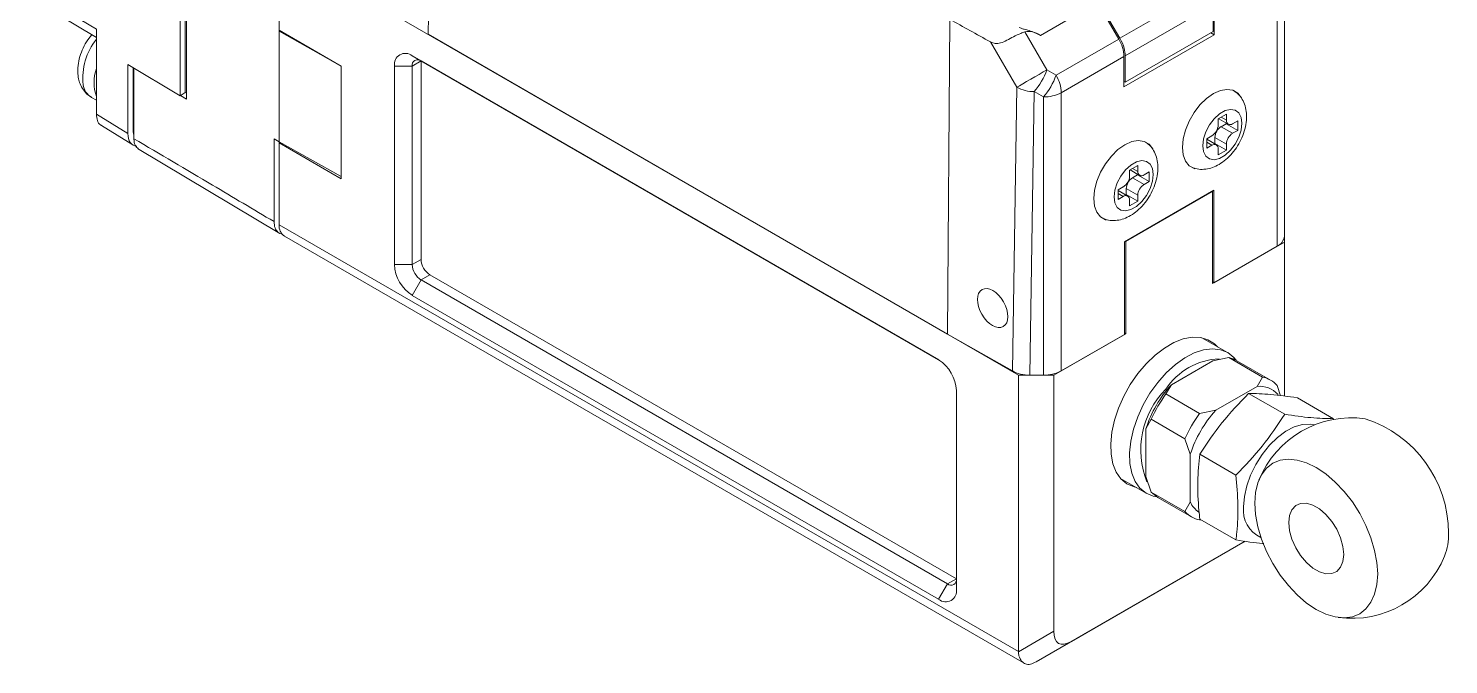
# Model space of a CAD drawing. Header units: inches. Extents: x 0.2 to 16.3, y 0.2 to 11.5.
# Drawn here: x 10.606 to 12.836, y 8.95 to 9.949 of the extents above; entities that cross this region are included whole.
import ezdxf

# ---------------------------------------------------------------- set-up
doc = ezdxf.new("R2010")
doc.units = ezdxf.units.IN
doc.header["$MEASUREMENT"] = 0

msp = doc.modelspace()

# ---------------------------------------------------------------- linework, layer by layer
at = {"color": 7, "linetype": 'Continuous', "lineweight": 18}
for p, q in [((10.844, 9.8432), (10.844, 10.3251)), ((10.8522, 9.848), (10.8522, 10.3202)), ((10.854, 10.3191), (10.854, 9.8378)), ((11.2372, 10.1829), (11.2336, 9.9396)), ((12.1606, 9.4044), (10.9997, 10.0746)), ((10.9997, 10.0746), (10.9997, 9.946)), ((10.9997, 9.9444), (10.9997, 10.0714)), ((12.5782, 10.0803), (12.5782, 9.6228)), ((12.5667, 9.6067), (12.5667, 10.0435)), ((10.6058, 10.0114), (10.7127, 9.9475)), ((12.32, 9.9333), (12.2849, 9.9934)), ((12.4582, 10.013), (12.32, 9.9333)), ((10.6178, 9.991), (10.7127, 9.9343)), ((12.285, 9.9895), (12.1954, 9.9378)), ((12.3181, 9.9321), (12.285, 9.9895)), ((12.4662, 9.9855), (12.3283, 9.9059)), ((12.4662, 9.9442), (12.4662, 9.9855)), ((12.4682, 9.9389), (12.4682, 9.9867)), ((10.7127, 9.9475), (10.7127, 9.8142)), ((12.0493, 9.4688), (12.053, 9.9627)), ((11.0972, 9.8897), (10.9997, 9.946)), ((11.0011, 9.9452), (10.9997, 9.9444)), ((10.9997, 9.7708), (10.9997, 9.9444)), ((11.097, 9.8897), (10.9997, 9.9444)), ((11.2336, 9.9396), (12.0493, 9.4688)), ((12.1579, 9.8564), (12.1168, 9.9276)), ((12.1708, 9.9432), (12.2052, 9.8837)), ((12.2197, 9.8753), (12.3181, 9.9321)), ((12.4682, 9.9389), (12.3263, 9.8569)), ((12.4662, 9.9442), (12.3283, 9.8645)), ((12.4627, 9.9421), (12.4682, 9.9389)), ((11.2085, 9.9058), (12.0353, 9.4285)), ((11.2085, 9.9058), (11.2225, 9.8978)), ((12.3263, 9.9047), (12.2278, 9.8479)), ((12.3263, 9.8569), (12.3263, 9.9047)), ((12.3283, 9.8645), (12.3283, 9.9059)), ((10.7619, 9.8923), (10.844, 9.8432)), ((10.7619, 9.7837), (10.7619, 9.8923)), ((10.7701, 9.7883), (10.7701, 9.8874)), ((10.7715, 9.8866), (10.772, 9.8863)), ((10.7715, 9.8866), (10.7715, 9.7757)), ((10.7715, 9.8866), (10.7715, 9.8866)), ((11.0971, 9.8898), (11.097, 9.8897)), ((11.097, 9.8897), (11.097, 9.7161)), ((11.0972, 9.7129), (11.0972, 9.8897)), ((11.1807, 9.5779), (11.1807, 9.8897)), ((11.1807, 9.8897), (11.2085, 9.8897)), ((11.2225, 9.8978), (11.2085, 9.8897)), ((11.2085, 9.8897), (11.2085, 9.5779)), ((12.0357, 9.4283), (11.2225, 9.8978)), ((11.2225, 9.8978), (11.2225, 9.5859)), ((12.2052, 9.8837), (12.2197, 9.8753)), ((12.3283, 9.8645), (12.3263, 9.8657)), ((10.705, 9.8405), (10.7127, 9.836)), ((10.844, 9.8432), (10.8522, 9.848)), ((10.8444, 9.8435), (10.854, 9.8378)), ((10.854, 9.8469), (10.8522, 9.848)), ((12.1511, 9.411), (12.1579, 9.8564)), ((12.1855, 9.8496), (12.1787, 9.4045)), ((12.2, 9.8412), (12.1855, 9.8496)), ((12.2, 9.4045), (12.2, 9.8412)), ((12.2278, 9.8479), (12.2278, 9.4111)), ((10.7127, 9.8142), (10.7619, 9.7837)), ((12.4873, 9.8141), (12.4743, 9.8066)), ((12.4873, 9.8047), (12.4873, 9.8141)), ((10.7204, 9.7964), (10.7697, 9.7659)), ((12.4743, 9.8066), (12.4743, 9.7972)), ((12.4751, 9.807), (12.4901, 9.7984)), ((12.4789, 9.7945), (12.487, 9.7992)), ((12.4789, 9.7945), (12.497, 9.7841)), ((12.487, 9.7992), (12.487, 9.8002)), ((12.487, 9.7992), (12.5051, 9.7887)), ((12.5051, 9.8037), (12.497, 9.7991)), ((12.5051, 9.7887), (12.5051, 9.8037)), ((10.9915, 9.7757), (10.9997, 9.7708)), ((10.9915, 9.6455), (10.9915, 9.7757)), ((10.9997, 9.7708), (11.097, 9.7161)), ((10.9997, 9.7708), (10.9997, 9.7692)), ((11.0012, 9.77), (10.9997, 9.7692)), ((11.0972, 9.7129), (10.9997, 9.7692)), ((10.9997, 9.7692), (10.9997, 9.6406)), ((12.4645, 9.7803), (12.4564, 9.7756)), ((12.4564, 9.7756), (12.4564, 9.7606)), ((12.4714, 9.766), (12.4564, 9.7747)), ((12.4692, 9.7683), (12.4692, 9.7776)), ((12.4873, 9.7672), (12.4692, 9.7776)), ((12.497, 9.7841), (12.5051, 9.7887)), ((10.7772, 9.7605), (11.0007, 9.6269)), ((12.4564, 9.7606), (12.4645, 9.7653)), ((12.4683, 9.7678), (12.4692, 9.7683)), ((12.4692, 9.7683), (12.4873, 9.7578)), ((12.4743, 9.7597), (12.4743, 9.7503)), ((12.4743, 9.7503), (12.4873, 9.7578)), ((12.4873, 9.7578), (12.4873, 9.7672)), ((12.3481, 9.7337), (12.3351, 9.7262)), ((12.3351, 9.7262), (12.3351, 9.7168)), ((12.3359, 9.7267), (12.3509, 9.718)), ((12.3481, 9.7243), (12.3481, 9.7337)), ((11.0972, 9.7162), (11.097, 9.7161)), ((12.3397, 9.7142), (12.3478, 9.7188)), ((12.3397, 9.7142), (12.3578, 9.7037)), ((12.3478, 9.7188), (12.3478, 9.7198)), ((12.3478, 9.7188), (12.3659, 9.7084)), ((12.3659, 9.7234), (12.3578, 9.7187)), ((12.3578, 9.7037), (12.3659, 9.7084)), ((12.3659, 9.7084), (12.3659, 9.7234)), ((12.3253, 9.7), (12.3172, 9.6953)), ((12.3172, 9.6953), (12.3172, 9.6803)), ((12.3322, 9.6856), (12.3172, 9.6943)), ((12.3172, 9.6803), (12.3253, 9.685)), ((12.4675, 9.695), (12.327, 9.6138)), ((12.329, 9.6142), (12.4655, 9.6929)), ((12.3291, 9.6874), (12.33, 9.6879)), ((12.33, 9.6879), (12.33, 9.6973)), ((12.3481, 9.6868), (12.33, 9.6973)), ((12.33, 9.6879), (12.3481, 9.6775)), ((12.3481, 9.6775), (12.3481, 9.6868)), ((12.4655, 9.6929), (12.4647, 9.6933)), ((12.4655, 9.5482), (12.4655, 9.6929)), ((12.4675, 9.695), (12.4675, 9.5495)), ((12.3351, 9.6793), (12.3351, 9.67)), ((12.3351, 9.67), (12.3481, 9.6775)), ((10.9997, 9.6406), (12.1606, 8.9704)), ((11.0079, 9.6226), (12.1695, 8.952)), ((12.327, 9.6138), (12.327, 9.4684)), ((12.3283, 9.6146), (12.329, 9.6142)), ((12.329, 9.4695), (12.329, 9.6142)), ((12.4655, 9.5482), (12.5782, 9.6133)), ((12.5782, 9.6133), (12.5782, 9.6228)), ((12.5782, 9.3714), (12.5782, 9.6133)), ((12.4675, 9.5495), (12.5667, 9.6067)), ((11.1807, 9.5779), (11.2085, 9.5779)), ((11.2085, 9.5779), (11.2225, 9.5859)), ((11.2085, 9.5297), (11.2225, 9.5538)), ((11.2364, 9.5618), (11.2225, 9.5538)), ((11.2225, 9.5538), (12.0493, 9.0765)), ((11.2364, 9.5618), (12.0632, 9.0845)), ((12.4655, 9.5507), (12.4675, 9.5495)), ((12.0353, 9.0524), (11.2085, 9.5297)), ((12.1511, 9.411), (12.0493, 9.4688)), ((12.2163, 9.4044), (12.329, 9.4695)), ((12.2278, 9.4111), (12.327, 9.4684)), ((12.329, 9.4695), (12.327, 9.4707)), ((12.4889, 9.44), (12.4487, 9.4631)), ((12.4657, 9.4269), (12.4008, 9.3894)), ((12.4912, 9.4319), (12.4657, 9.4269)), ((12.4912, 9.4319), (12.544, 9.4014)), ((12.5565, 9.3966), (12.5037, 9.4271)), ((12.1606, 9.4044), (12.2163, 9.4044)), ((12.1606, 8.9704), (12.1606, 9.4044)), ((12.1787, 9.4045), (12.2, 9.4045)), ((12.2163, 9.4044), (12.2163, 9.0022)), ((12.5354, 9.3867), (12.544, 9.4014)), ((12.0632, 9.3803), (12.0632, 9.0685)), ((12.4008, 9.3894), (12.3921, 9.3748)), ((12.3921, 9.3748), (12.445, 9.3442)), ((12.5354, 9.3867), (12.4704, 9.3492)), ((12.5787, 9.3429), (12.522, 9.3756)), ((12.5669, 9.3882), (12.5724, 9.3721)), ((12.6553, 9.336), (12.5986, 9.3688)), ((12.445, 9.3442), (12.4704, 9.3492)), ((12.3692, 9.3351), (12.3609, 9.3203)), ((12.3692, 9.3351), (12.4221, 9.3046)), ((12.3609, 9.3203), (12.3609, 9.2453)), ((12.4305, 9.2801), (12.4221, 9.3046)), ((12.4305, 9.2801), (12.4305, 9.2051)), ((12.5022, 9.2476), (12.4454, 9.2804)), ((12.3211, 9.2422), (12.3613, 9.219)), ((12.3609, 9.2453), (12.3692, 9.2208)), ((12.3692, 9.2208), (12.4221, 9.1903)), ((12.3796, 9.2123), (12.4325, 9.1818)), ((12.4221, 9.1903), (12.4305, 9.2051)), ((12.447, 9.1774), (12.445, 9.177)), ((12.5022, 9.1456), (12.4454, 9.1783)), ((12.5165, 9.1437), (12.1885, 8.9543)), ((12.2439, 8.9863), (12.5165, 9.1437)), ((12.0493, 9.0765), (12.0632, 9.0845)), ((12.0493, 9.0765), (12.0353, 9.0524)), ((12.1606, 8.9701), (12.2163, 9.0022)), ((12.2439, 8.9863), (12.1882, 8.9542)), ((12.1882, 8.9542), (12.1885, 8.9543))]:
    msp.add_line(p, q, dxfattribs=at)
at = {"color": 8, "linetype": 'Continuous', "lineweight": 18}
for p, q in [((12.4791, 9.8094), (12.4873, 9.8047)), ((10.7715, 9.7875), (10.7701, 9.7883)), ((12.4645, 9.7653), (12.4564, 9.77)), ((12.3399, 9.729), (12.3481, 9.7243)), ((12.3253, 9.685), (12.3172, 9.6896))]:
    msp.add_line(p, q, dxfattribs=at)
at = {"color": 7, "linetype": 'Continuous', "lineweight": 18, "flags": 128}
for points in [[(12.1579, 9.8564), (12.1623, 9.8589), (12.1676, 9.862), (12.1735, 9.8654), (12.1799, 9.8691), (12.1865, 9.8729), (12.1931, 9.8767), (12.1994, 9.8804), (12.2052, 9.8837)], [(12.4668, 9.8465), (12.456, 9.8388), (12.4457, 9.8287), (12.4365, 9.8167), (12.4288, 9.8033), (12.423, 9.7893), (12.4194, 9.7753), (12.4181, 9.7621), (12.4194, 9.7503), (12.423, 9.7405), (12.4288, 9.7332), (12.4365, 9.7287), (12.4377, 9.7283)], [(12.5108, 9.8399), (12.5107, 9.84), (12.5049, 9.8473), (12.4972, 9.8517), (12.488, 9.8531), (12.4777, 9.8513), (12.4668, 9.8465)], [(12.4501, 9.7645), (12.4514, 9.7553), (12.455, 9.7482), (12.4607, 9.7439), (12.468, 9.7427), (12.4764, 9.7447), (12.4851, 9.7497), (12.4935, 9.7574), (12.5008, 9.767), (12.5065, 9.7779), (12.5102, 9.7892), (12.5114, 9.7999), (12.5102, 9.8091), (12.5065, 9.8162), (12.5008, 9.8205), (12.4935, 9.8217), (12.4851, 9.8197), (12.4764, 9.8147), (12.468, 9.807), (12.4607, 9.7973), (12.455, 9.7864), (12.4514, 9.7752), (12.4501, 9.7645)], [(12.3716, 9.7596), (12.3715, 9.7596), (12.3657, 9.7669), (12.358, 9.7714), (12.3488, 9.7728), (12.3385, 9.771), (12.3277, 9.7661)], [(12.3277, 9.7661), (12.3168, 9.7585), (12.3065, 9.7483), (12.2973, 9.7363), (12.2896, 9.723), (12.2838, 9.7089), (12.2802, 9.695), (12.2789, 9.6817), (12.2802, 9.6699), (12.2838, 9.6601), (12.2896, 9.6528), (12.2973, 9.6483), (12.2985, 9.648)], [(12.311, 9.6842), (12.3122, 9.6749), (12.3158, 9.6678), (12.3215, 9.6635), (12.3289, 9.6623), (12.3372, 9.6643), (12.3459, 9.6693), (12.3543, 9.677), (12.3616, 9.6867), (12.3673, 9.6976), (12.371, 9.7088), (12.3722, 9.7195), (12.371, 9.7288), (12.3673, 9.7358), (12.3616, 9.7401), (12.3543, 9.7413), (12.3459, 9.7393), (12.3372, 9.7343), (12.3289, 9.7267), (12.3215, 9.717), (12.3158, 9.7061), (12.3122, 9.6948), (12.311, 9.6842)], [(12.4734, 9.4489), (12.4684, 9.4537), (12.4582, 9.4601), (12.4464, 9.4636), (12.4333, 9.4639), (12.4192, 9.4613), (12.4046, 9.4556), (12.3899, 9.447), (12.3753, 9.4359), (12.3612, 9.4224), (12.3482, 9.4069), (12.3363, 9.3898), (12.3261, 9.3716), (12.3177, 9.3527), (12.3114, 9.3336), (12.3072, 9.3148), (12.3055, 9.2968), (12.3061, 9.2801), (12.309, 9.2651), (12.3143, 9.2522), (12.3216, 9.2416), (12.331, 9.2338), (12.3421, 9.2289), (12.3458, 9.228)], [(12.5023, 9.4279), (12.4988, 9.4321), (12.4892, 9.4397), (12.4779, 9.4444), (12.4652, 9.4459), (12.4513, 9.4443), (12.4367, 9.4395), (12.4219, 9.4317), (12.4071, 9.4211), (12.3928, 9.4081), (12.3794, 9.3929)], [(12.3794, 9.3929), (12.3672, 9.3759), (12.3566, 9.3577), (12.3479, 9.3387), (12.3412, 9.3195), (12.3369, 9.3005), (12.335, 9.2824), (12.3355, 9.2655), (12.3385, 9.2503), (12.3438, 9.2374), (12.3514, 9.2269), (12.361, 9.2192), (12.3723, 9.2146), (12.3777, 9.2135)], [(12.5142, 9.1977), (12.5154, 9.2136), (12.5192, 9.2305), (12.5252, 9.2475), (12.5334, 9.2643), (12.5434, 9.28), (12.5549, 9.2943), (12.5674, 9.3065), (12.5805, 9.3162), (12.5937, 9.3231), (12.6065, 9.327), (12.6186, 9.3276), (12.6256, 9.3263)], [(12.5319, 9.2036), (12.5331, 9.1854), (12.5366, 9.1664), (12.5424, 9.1469), (12.5503, 9.1275), (12.5601, 9.1085), (12.5716, 9.0905), (12.5845, 9.0739), (12.5985, 9.0592), (12.6132, 9.0466), (12.6283, 9.0365), (12.6434, 9.0292), (12.6581, 9.0248), (12.6721, 9.0234), (12.685, 9.0251), (12.6965, 9.0298), (12.7063, 9.0374), (12.7142, 9.0477), (12.72, 9.0605), (12.7236, 9.0755), (12.7248, 9.0922), (12.7236, 9.1103), (12.72, 9.1293), (12.7142, 9.1488), (12.7063, 9.1683), (12.6965, 9.1873), (12.685, 9.2053), (12.6721, 9.2218), (12.6581, 9.2366), (12.6434, 9.2492), (12.6283, 9.2592), (12.6132, 9.2666), (12.5985, 9.271), (12.5845, 9.2724), (12.5716, 9.2707), (12.5601, 9.266), (12.5503, 9.2584), (12.5424, 9.248), (12.5366, 9.2352), (12.5331, 9.2203), (12.5319, 9.2036)], [(12.5852, 9.1728), (12.5864, 9.184), (12.5901, 9.1931), (12.596, 9.1996), (12.6038, 9.203), (12.613, 9.2033), (12.6231, 9.2004), (12.6335, 9.1943), (12.6436, 9.1856), (12.6528, 9.1747), (12.6606, 9.1623), (12.6665, 9.149), (12.6702, 9.1356), (12.6715, 9.123), (12.6702, 9.1118), (12.6665, 9.1027), (12.6606, 9.0962), (12.6528, 9.0927), (12.6436, 9.0925), (12.6335, 9.0954), (12.6231, 9.1014), (12.613, 9.1101), (12.6038, 9.121), (12.596, 9.1335), (12.5901, 9.1468), (12.5864, 9.1601), (12.5852, 9.1728)]]:
    msp.add_lwpolyline(points, dxfattribs=at)
at = {"color": 8, "linetype": 'Continuous', "lineweight": 18}
for centre, radius, start, end in [((10.7871, 9.8713), 0.0958, 140.9313, 186.4994), ((10.7202, 9.8647), 0.0287, 188.558, 237.8961)]:
    msp.add_arc(centre, radius, start, end, dxfattribs=at)
at = {"color": 7, "linetype": 'Continuous', "lineweight": 18}
for centre, radius, start, end in [((12.2695, 9.9028), 0.0568, 1.9565, 31.1437), ((11.1977, 9.8925), 0.0172, 50.7967, 189.214), ((10.7727, 9.8638), 0.0639, 159.8887, 200.1113), ((11.217, 9.8911), 0.0086, 50.7967, 189.214), ((12.1017, 9.9207), 0.1099, 319.6831, 340.3169), ((12.1162, 9.9123), 0.1099, 319.6831, 340.3169), ((12.1711, 9.8459), 0.0568, 1.9565, 31.1437), ((12.185, 9.907), 0.0574, 241.8317, 270.4874), ((12.2011, 9.898), 0.0568, 268.8559, 298.0402), ((12.4531, 9.7982), 0.0212, 302.6055, 357.3945), ((12.4903, 9.7767), 0.0212, 122.6055, 177.3945), ((12.4932, 9.8037), 0.00602, 170.786, 309.2033), ((12.5084, 9.7662), 0.0212, 122.6055, 177.3945), ((12.4683, 9.7606), 0.00602, 350.786, 129.2033), ((12.3139, 9.7178), 0.0212, 302.6055, 357.3945), ((12.3511, 9.6963), 0.0212, 122.6055, 177.3945), ((12.354, 9.7234), 0.00602, 170.786, 309.2033), ((12.3692, 9.6859), 0.0212, 122.6055, 177.3945), ((12.3291, 9.6803), 0.00602, 350.786, 129.2033), ((11.019, 9.6384), 0.0194, 173.7012, 234.9867), ((12.5585, 9.6248), 0.0198, 294.3747, 354.3052), ((11.2411, 9.5807), 0.0605, 182.6055, 237.3945), ((11.2388, 9.5793), 0.0303, 182.6055, 237.3945), ((11.2527, 9.5873), 0.0303, 182.6055, 237.3945), ((12.0027, 9.3775), 0.0605, 2.6055, 57.3945), ((12.4802, 9.3249), 0.1052, 92.3626, 146.9974), ((12.4824, 9.3902), 0.0426, 60.1234, 78.1783), ((12.2011, 9.4613), 0.0568, 268.8559, 298.0402), ((12.5354, 9.3601), 0.0422, 41.741, 78.2483), ((12.4882, 9.2869), 0.1355, 135.2964, 201.6673), ((12.5412, 9.2623), 0.1894, 137.844, 162.156), ((12.5644, 9.2489), 0.2134, 143.8455, 156.1545), ((12.5389, 9.3469), 0.04, 42.8327, 95.0221), ((12.6108, 9.2221), 0.1894, 137.8436, 162.1564), ((12.6173, 9.2183), 0.2134, 143.8455, 156.1545), ((12.684, 9.18), 0.1575, 82.2349, 157.7598), ((12.6468, 9.156), 0.1893, 0.1392, 72.017), ((12.4009, 9.2491), 0.0424, 221.7738, 239.9195), ((12.4536, 9.2183), 0.0422, 221.741, 258.2483), ((12.4687, 9.2234), 0.0423, 205.6328, 234.3945), ((12.5601, 9.192), 0.0463, 172.9391, 246.2227), ((12.7433, 9.1542), 0.0929, 338.6429, 1.3919), ((12.684, 9.18), 0.1575, 262.2349, 337.7598), ((12.0547, 9.0832), 0.0086, 230.7967, 9.214), ((12.0462, 9.0657), 0.0172, 230.7967, 9.214)]:
    msp.add_arc(centre, radius, start, end, dxfattribs=at)
for centre, major_axis, ratio, start_param, end_param in [((14.855, 8.357), (3.2178, -1.8259), 0.007622, 2.59292, 2.631892), ((12.194, 9.8931), (-0.0278, 0.0482), 0.577335, 5.463585, 6.128989), ((10.7898, 9.7998), (0.0197, 0.0341), 0.577206, 2.356266, 3.410612), ((12.1787, 9.4272), (0.0394, 0), 0.577243, 3.935679, 4.712389), ((12.2714, 9.0659), (0.0477, 0.0827), 0.333351, 2.617959, 3.665156), ((12.2163, 8.9704), (0.0557, 0), 0.577382, 3.141593, 3.151593)]:
    msp.add_ellipse(centre, major_axis=major_axis, ratio=ratio, start_param=start_param, end_param=end_param, dxfattribs=at)
msp.add_ellipse((12.1201, 9.5097), major_axis=(-0.0167, 0.029), ratio=0.587458, dxfattribs=at)
for points, knots in [([(12.1954, 9.9378), (12.1895, 9.9406), (12.1813, 9.9446), (12.1706, 9.9473), (12.1651, 9.9487), (12.1627, 9.9498), (12.1617, 9.9502)], [0, 0, 0, 0, 0.543663, 0.764071, 0.90273, 1, 1, 1, 1]), ([(10.7052, 9.9388), (10.7038, 9.9371), (10.6992, 9.9319), (10.6931, 9.9214), (10.6873, 9.908), (10.6838, 9.894), (10.6827, 9.8811), (10.684, 9.8732), (10.6845, 9.8698)], [0, 0, 0, 0, 0.087801, 0.274725, 0.462998, 0.654563, 0.852163, 1, 1, 1, 1]), ([(12.1168, 9.9276), (12.1192, 9.9266), (12.1241, 9.9244), (12.1329, 9.9256), (12.1424, 9.9301), (12.1531, 9.936), (12.1629, 9.9408), (12.1687, 9.9426), (12.1708, 9.9432)], [0, 0, 0, 0, 0.1540722, 0.3092067, 0.4883347, 0.6715016, 0.8782308, 1, 1, 1, 1]), ([(12.32, 9.9333), (12.3227, 9.928), (12.3274, 9.9186), (12.328, 9.9098), (12.3283, 9.9059)], [0, 0, 0, 0, 0.557568, 1, 1, 1, 1]), ([(10.6845, 9.8698), (10.6853, 9.8671), (10.6869, 9.8609), (10.6917, 9.8522), (10.6979, 9.8449), (10.703, 9.842), (10.705, 9.8409)], [0, 0, 0, 0, 0.228342, 0.526437, 0.814474, 1, 1, 1, 1]), ([(12.4328, 9.7309), (12.4357, 9.7298), (12.4418, 9.7275), (12.4521, 9.7272), (12.4629, 9.7292), (12.4736, 9.7336), (12.4842, 9.7406), (12.4942, 9.7499), (12.5031, 9.7612), (12.5103, 9.7739), (12.5157, 9.7874), (12.5188, 9.8015), (12.5192, 9.815), (12.517, 9.8271), (12.5125, 9.8374), (12.5066, 9.8455), (12.5015, 9.8491), (12.4992, 9.8507)], [0, 0, 0, 0, 0.051826, 0.112777, 0.174786, 0.240243, 0.310248, 0.383561, 0.457471, 0.531415, 0.606065, 0.682185, 0.760873, 0.828774, 0.892507, 0.953593, 1, 1, 1, 1]), ([(10.7127, 9.8142), (10.713, 9.8107), (10.7137, 9.8039), (10.717, 9.7981), (10.72, 9.797), (10.7206, 9.7968)], [0, 0, 0, 0, 0.450115, 0.889419, 1, 1, 1, 1]), ([(10.7715, 9.7817), (10.7712, 9.7823), (10.7702, 9.7841), (10.7702, 9.7866), (10.7701, 9.7883)], [0, 0, 0, 0, 0.351562, 1, 1, 1, 1]), ([(10.7715, 9.7757), (10.8126, 9.7514), (10.8859, 9.7081), (10.9592, 9.6647), (10.9915, 9.6455)], [0, 0, 0, 0, 0.560004, 1, 1, 1, 1]), ([(10.7789, 9.76), (10.7776, 9.7607), (10.7744, 9.7626), (10.772, 9.7685), (10.7716, 9.7736), (10.7715, 9.7757)], [0, 0, 0, 0, 0.277214, 0.713182, 1, 1, 1, 1]), ([(12.2937, 9.6505), (12.2965, 9.6495), (12.3026, 9.6472), (12.3129, 9.6469), (12.3237, 9.6488), (12.3344, 9.6533), (12.345, 9.6602), (12.355, 9.6696), (12.3639, 9.6808), (12.3711, 9.6935), (12.3765, 9.7071), (12.3796, 9.7212), (12.38, 9.7346), (12.3778, 9.7468), (12.3733, 9.757), (12.3674, 9.7652), (12.3623, 9.7688), (12.3601, 9.7703)], [0, 0, 0, 0, 0.051826, 0.112777, 0.174786, 0.240243, 0.310248, 0.383561, 0.457471, 0.531415, 0.606065, 0.682185, 0.760873, 0.828774, 0.892507, 0.953593, 1, 1, 1, 1]), ([(10.9915, 9.6455), (10.9918, 9.6421), (10.9924, 9.6352), (10.9973, 9.6287), (11.0018, 9.6256), (11.0048, 9.6259), (11.005, 9.6259)], [0, 0, 0, 0, 0.32763, 0.65526, 0.982862, 1, 1, 1, 1]), ([(12.4454, 9.2804), (12.4565, 9.297), (12.4788, 9.3306), (12.5075, 9.3605), (12.522, 9.3756)], [0, 0, 0, 0, 0.495216, 1, 1, 1, 1]), ([(12.522, 9.3756), (12.5331, 9.3754), (12.5554, 9.375), (12.5841, 9.3709), (12.5986, 9.3688)], [0, 0, 0, 0, 0.495216, 1, 1, 1, 1]), ([(12.5022, 9.2476), (12.5164, 9.2624), (12.5451, 9.2924), (12.5674, 9.3259), (12.5787, 9.3429)], [0, 0, 0, 0, 0.495216, 1, 1, 1, 1]), ([(12.5787, 9.3429), (12.5929, 9.3408), (12.6216, 9.3367), (12.644, 9.3363), (12.6553, 9.336)], [0, 0, 0, 0, 0.495216, 1, 1, 1, 1]), ([(12.4454, 9.1783), (12.445, 9.1829), (12.4429, 9.203), (12.4413, 9.2382), (12.444, 9.2663), (12.4454, 9.2804)], [0, 0, 0, 0, 0.1269715, 0.560077, 1, 1, 1, 1]), ([(12.5022, 9.1456), (12.5026, 9.1496), (12.5047, 9.1673), (12.5063, 9.2006), (12.5036, 9.2319), (12.5022, 9.2476)], [0, 0, 0, 0, 0.1269715, 0.560077, 1, 1, 1, 1]), ([(12.5458, 9.1402), (12.5452, 9.1402), (12.5329, 9.1407), (12.5171, 9.1432), (12.5022, 9.1456)], [0, 0, 0, 0, 0.049043, 1, 1, 1, 1]), ([(12.1882, 8.9542), (12.1852, 8.9527), (12.1792, 8.9497), (12.1714, 8.9503), (12.1651, 8.9549), (12.1613, 8.9622), (12.1608, 8.9679), (12.1606, 8.9701)], [0, 0, 0, 0, 0.216772, 0.433453, 0.649886, 0.864524, 1, 1, 1, 1])]:
    msp.add_open_spline(points, degree=3, knots=knots, dxfattribs=at)

doc.saveas('drawing.dxf')
